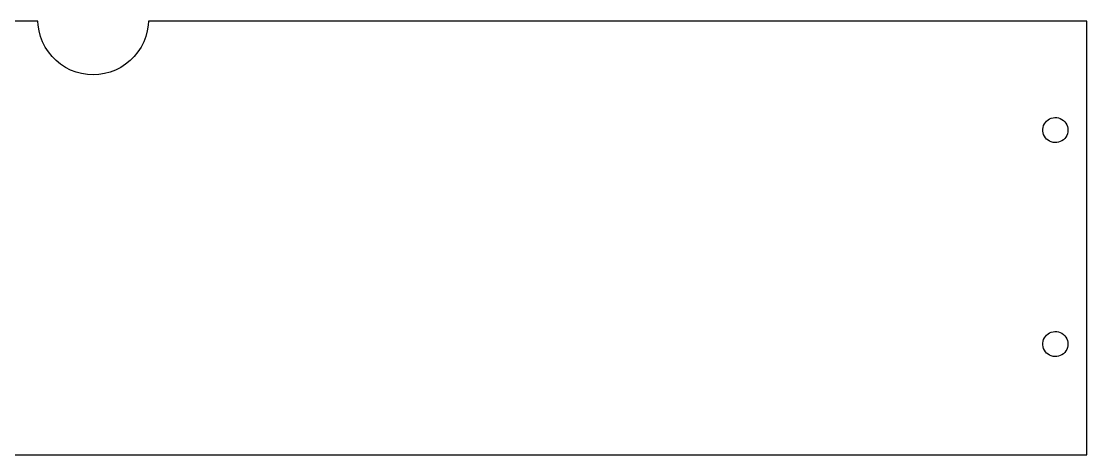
# Model space of a CAD drawing. Header units: metres. Extents: x 0 to 350, y 0 to 59.
# Drawn here: x 205.3 to 349.8, y 0 to 58.8 of the extents above; entities that cross this region are included whole.
import ezdxf

# ---------------------------------------------------------------- set-up
doc = ezdxf.new("R2010")
doc.units = ezdxf.units.M

msp = doc.modelspace()

# ---------------------------------------------------------------- linework, layer by layer
for p, q in [((207.513, 58.75), (82.4869, 58.75)), ((207.541, 58.216), (207.513, 58.75)), ((207.664, 57.4407), (207.541, 58.216)), ((222.459, 58.216), (222.336, 57.4407)), ((222.487, 58.75), (222.459, 58.216)), ((349.75, 58.75), (222.487, 58.75)), ((349.75, 0), (349.75, 58.75)), ((207.867, 56.6824), (207.664, 57.4407)), ((208.148, 55.9495), (207.867, 56.6824)), ((222.133, 56.6824), (221.852, 55.9495)), ((222.336, 57.4407), (222.133, 56.6824)), ((208.505, 55.25), (208.148, 55.9495)), ((208.932, 54.5916), (208.505, 55.25)), ((221.495, 55.25), (221.068, 54.5916)), ((221.852, 55.9495), (221.495, 55.25)), ((209.426, 53.9815), (208.932, 54.5916)), ((209.982, 53.4264), (209.426, 53.9815)), ((220.574, 53.9815), (220.018, 53.4264)), ((221.068, 54.5916), (220.574, 53.9815)), ((210.592, 52.9324), (209.982, 53.4264)), ((211.25, 52.5048), (210.592, 52.9324)), ((211.949, 52.1484), (211.25, 52.5048)), ((212.682, 51.8671), (211.949, 52.1484)), ((218.051, 52.1484), (217.318, 51.8671)), ((218.75, 52.5048), (218.051, 52.1484)), ((219.408, 52.9324), (218.75, 52.5048)), ((220.018, 53.4264), (219.408, 52.9324)), ((213.441, 51.6639), (212.682, 51.8671)), ((214.216, 51.5411), (213.441, 51.6639)), ((215, 51.5), (214.216, 51.5411)), ((215.784, 51.5411), (215, 51.5)), ((216.559, 51.6639), (215.784, 51.5411)), ((217.318, 51.8671), (216.559, 51.6639)), ((343.912, 44.6073), (344.018, 44.832)), ((344.018, 44.832), (344.154, 45.039)), ((344.154, 45.039), (344.32, 45.2238)), ((344.32, 45.2238), (344.511, 45.3826)), ((344.511, 45.3826), (344.723, 45.5119)), ((344.723, 45.5119), (344.951, 45.6089)), ((344.951, 45.6089), (345.191, 45.6717)), ((345.191, 45.6717), (345.438, 45.6989)), ((345.438, 45.6989), (345.686, 45.6898)), ((345.686, 45.6898), (345.93, 45.6447)), ((345.93, 45.6447), (346.165, 45.5646)), ((346.165, 45.5646), (346.386, 45.4511)), ((346.386, 45.4511), (346.587, 45.3067)), ((346.587, 45.3067), (346.766, 45.1344)), ((346.766, 45.1344), (346.918, 44.938)), ((346.918, 44.938), (347.039, 44.7216)), ((343.805, 44.1241), (343.841, 44.3696)), ((343.805, 43.8759), (343.805, 44.1241)), ((343.841, 43.6304), (343.805, 43.8759)), ((343.841, 44.3696), (343.912, 44.6073)), ((343.912, 43.3927), (343.841, 43.6304)), ((344.018, 43.168), (343.912, 43.3927)), ((347.039, 44.7216), (347.128, 44.4898)), ((347.128, 43.5102), (347.039, 43.2784)), ((347.128, 44.4898), (347.182, 44.2475)), ((347.182, 43.7525), (347.128, 43.5102)), ((347.182, 44.2475), (347.2, 44)), ((347.2, 44), (347.182, 43.7525)), ((344.154, 42.961), (344.018, 43.168)), ((344.32, 42.7762), (344.154, 42.961)), ((344.511, 42.6174), (344.32, 42.7762)), ((344.723, 42.4881), (344.511, 42.6174)), ((344.951, 42.3911), (344.723, 42.4881)), ((345.191, 42.3283), (344.951, 42.3911)), ((345.438, 42.3011), (345.191, 42.3283)), ((345.686, 42.3102), (345.438, 42.3011)), ((345.93, 42.3553), (345.686, 42.3102)), ((346.165, 42.4354), (345.93, 42.3553)), ((346.386, 42.5489), (346.165, 42.4354)), ((346.587, 42.6933), (346.386, 42.5489)), ((346.766, 42.8656), (346.587, 42.6933)), ((346.918, 43.062), (346.766, 42.8656)), ((347.039, 43.2784), (346.918, 43.062)), ((344.018, 15.832), (344.154, 16.039)), ((344.154, 16.039), (344.32, 16.2238)), ((344.32, 16.2238), (344.511, 16.3826)), ((344.511, 16.3826), (344.723, 16.5119)), ((344.723, 16.5119), (344.951, 16.6089)), ((344.951, 16.6089), (345.191, 16.6717)), ((345.191, 16.6717), (345.438, 16.6989)), ((345.438, 16.6989), (345.686, 16.6898)), ((345.686, 16.6898), (345.93, 16.6447)), ((345.93, 16.6447), (346.165, 16.5646)), ((346.165, 16.5646), (346.386, 16.4511)), ((346.386, 16.4511), (346.587, 16.3067)), ((346.587, 16.3067), (346.766, 16.1344)), ((346.766, 16.1344), (346.918, 15.938)), ((346.918, 15.938), (347.039, 15.7216)), ((343.805, 15.1241), (343.841, 15.3696)), ((343.805, 14.8759), (343.805, 15.1241)), ((343.841, 14.6304), (343.805, 14.8759)), ((343.841, 15.3696), (343.912, 15.6073)), ((343.912, 14.3927), (343.841, 14.6304)), ((343.912, 15.6073), (344.018, 15.832)), ((347.039, 15.7216), (347.128, 15.4898)), ((347.128, 14.5102), (347.039, 14.2784)), ((347.128, 15.4898), (347.182, 15.2475)), ((347.182, 14.7525), (347.128, 14.5102)), ((347.182, 15.2475), (347.2, 15)), ((347.2, 15), (347.182, 14.7525)), ((344.018, 14.168), (343.912, 14.3927)), ((344.154, 13.961), (344.018, 14.168)), ((344.32, 13.7762), (344.154, 13.961)), ((344.511, 13.6174), (344.32, 13.7762)), ((344.723, 13.4881), (344.511, 13.6174)), ((344.951, 13.3911), (344.723, 13.4881)), ((345.191, 13.3283), (344.951, 13.3911)), ((345.438, 13.3011), (345.191, 13.3283)), ((345.686, 13.3102), (345.438, 13.3011)), ((345.93, 13.3553), (345.686, 13.3102)), ((346.165, 13.4354), (345.93, 13.3553)), ((346.386, 13.5489), (346.165, 13.4354)), ((346.587, 13.6933), (346.386, 13.5489)), ((346.766, 13.8656), (346.587, 13.6933)), ((346.918, 14.062), (346.766, 13.8656)), ((347.039, 14.2784), (346.918, 14.062)), ((0, 0), (349.75, 0))]:
    msp.add_line(p, q)

doc.saveas('drawing.dxf')
